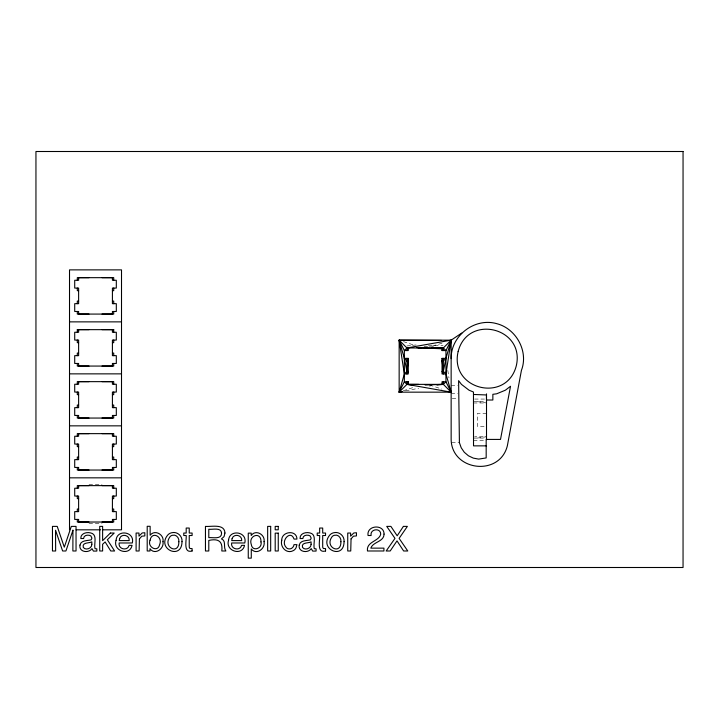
<?xml version="1.0" encoding="UTF-8"?>
<svg xmlns="http://www.w3.org/2000/svg" width="719" height="719" viewBox="0 0 719 719"><rect width="100%" height="100%" fill="white"/><g stroke="black" fill="none" stroke-linecap="round" stroke-linejoin="round"><path stroke-width="0.54" stroke-dasharray="3.6 2.7" d="M441.996 343.215L429.486 346.873M403.26 390.794L413.515 387.379M405.651 390.857L418.656 388.26M429.486 386.103L431.652 385.672L441.915 389.087M477.362 438.069L486.493 436.766L474.603 436.766M406.954 345.956L411.412 345.471M412.526 345.345L416.984 344.85M428.326 345.812L443.057 345.3M424.066 346.657L433.782 346.9M451.146 385.609L457.59 385.609M429.486 385.672L431.652 385.672M451.146 393.679L457.652 393.679M452.233 398.362L457.688 398.362M474.603 399.063L486.511 399.063M473.524 401.66L486.511 401.66M473.524 402.973L485.433 402.973M486.511 413.362L477.416 413.362L477.416 426.367L485.505 426.367M473.524 438.069L486.511 438.069M473.524 440.666L484.354 440.666M451.703 442.562L459.396 442.562M89.012 484.327L102.026 484.327M89.012 523.333L102.026 523.333M477.362 401.66L486.511 402.973M403.413 341.588L414.054 345.129M447.793 370.357L448.971 377.987"/><path stroke-width="1.08" d="M78.623 381.654L78.623 384.243L74.713 384.243L74.713 392.062L78.623 392.062L78.623 394.65L78.623 407.646L74.713 407.646L74.713 415.456L78.623 415.456L78.623 418.045M78.623 329.662L78.623 332.259L74.713 332.259L74.713 340.069L78.623 340.069L78.623 342.666L78.623 355.653L74.713 355.653L74.713 363.463L78.623 363.463L78.623 366.061M78.623 277.678L78.623 280.266L74.713 280.266L74.713 288.076L78.623 288.076L78.623 290.674L78.623 303.67L74.713 303.67L74.713 311.48L78.623 311.48L78.623 314.068M78.623 485.631L78.623 488.228L74.713 488.228L74.713 496.038L78.623 496.038L78.623 498.626L78.623 511.622L74.713 511.622L74.713 519.433L78.623 519.433L78.623 522.03M78.623 433.647L78.623 436.235L74.713 436.235L74.713 444.054L78.623 444.054L78.623 446.643L78.623 459.639L74.713 459.639L74.713 467.449L78.623 467.449L78.623 470.037M451.146 358.664C450.723 335.71 474.693 317.313 496.757 323.667C516.26 328.664 528.735 351.42 521.428 370.357L507.362 445.744C499.588 477.353 450.471 470.882 451.146 438.338L451.146 340.168L461.76 333.041M402.406 391.513L399.153 392.161L404.348 373.952L399.153 340.168L451.146 340.168L445.951 373.952L451.146 392.161L399.153 392.161L399.153 340.168L441.511 340.447M401.202 391.478L399.153 392.161L404.348 381.771L404.348 350.557L399.153 340.168L406.945 347.96L443.353 347.969L445.951 350.557L445.951 381.771L451.146 392.161L406.945 384.368L404.348 381.771L408.257 381.771L408.122 384.359L418.647 384.368M408.122 347.96L406.945 350.557L406.945 347.96L451.146 340.168L445.951 358.368L443.353 371.363L445.951 373.952L442.05 373.952L442.05 358.368L445.951 358.368L443.353 360.965L442.05 360.965L443.353 371.363L442.05 371.363L443.353 373.952L443.353 358.368L442.05 360.965M408.257 358.368L408.257 373.952L404.348 373.952L406.945 371.363L404.348 358.368L406.945 360.965L408.257 358.368L404.348 358.368L399.153 340.168M408.257 381.771L406.945 384.359L399.153 392.161M442.05 350.557L443.353 347.969L451.146 340.168L445.951 350.557L442.05 350.557L442.176 347.96L431.652 347.96M406.945 347.96L404.348 350.557L408.257 350.557L408.257 347.969M408.006 347.843L410.136 347.61M436.972 385.069L442.293 384.476M425.154 385.016L442.176 384.359M418.647 347.96L421.9 347.637M78.38 277.678L89.012 277.669M78.623 290.674L77.31 290.674L77.31 288.076M112.416 290.674L113.719 290.674L113.719 288.076M78.623 301.072L77.31 301.072L77.31 303.67M112.416 301.072L113.719 301.072L113.719 303.67M102.026 314.077L112.658 314.068M69.518 321.869L121.511 321.869M77.31 332.259L77.31 329.653L89.012 329.653M77.31 329.653L113.719 329.662L113.719 332.259M78.623 342.666L77.31 342.666L77.31 340.069M112.416 342.666L113.719 342.666L113.719 340.069M78.623 353.065L77.31 353.065L77.31 355.653M112.416 353.065L113.719 353.065L113.719 355.653M406.945 360.965L408.257 360.965L406.945 371.363L408.257 371.363L406.945 373.952L406.945 358.368M102.026 366.07L112.658 366.061M69.518 373.862L121.511 373.862M78.38 381.654L89.012 381.645M473.47 394.47L486.457 394.956L486.457 400.016L492.857 400.016L492.857 394.309L496.631 393.814L505.412 390.183L510.526 386.256L500.514 439.417L486.179 439.417L486.179 457.931L478.665 459.108L473.327 458.12L468.429 455.792L464.294 452.269L461.221 447.793L459.405 442.679L458.614 380.666L461.481 384.395L469.013 390.183L473.47 392.026L473.524 445.861L486.511 445.861M78.623 394.65L77.31 394.65L77.31 392.062M112.416 394.65L113.719 394.65L113.719 392.062M78.623 405.049L77.31 405.049L77.31 407.646M112.416 405.049L113.719 405.049L113.719 407.646M102.026 418.054L112.658 418.054M69.518 425.846L121.511 425.846M78.38 433.647L89.012 433.638M78.623 446.643L77.31 446.643L77.31 444.054M112.416 446.643L113.719 446.643L113.719 444.054M78.623 457.041L77.31 457.041L77.31 459.639M112.416 457.041L113.719 457.041L113.719 459.639M102.026 470.046L112.658 470.037M69.518 477.838L121.511 477.838M78.38 485.631L89.012 485.622M78.623 498.626L77.31 498.626L77.31 496.038M112.416 498.626L113.719 498.626L113.719 496.038M78.623 509.025L77.31 509.025L77.31 511.622M112.416 509.025L113.719 509.025L113.719 511.622M102.026 522.03L112.658 522.03M76.16 529.822L100.498 529.822M102.709 529.822L121.511 529.822L121.511 269.877L69.518 269.877L69.518 529.822M102.026 277.669L112.658 277.678M78.38 314.068L89.012 314.077M102.026 329.653L113.719 329.662M78.38 366.061L89.012 366.07M102.026 381.645L112.658 381.654M78.38 418.054L89.012 418.054M102.026 433.638L112.658 433.647M78.38 470.037L89.012 470.046M102.026 485.622L112.658 485.631M78.38 522.03L89.012 522.03M416.894 347.645L442.401 348.823M440.163 347.61L442.293 347.843M408.006 384.476L413.326 385.069M449.096 391.478L451.146 392.161L443.353 384.368L443.353 381.771L442.05 384.359L442.05 381.771L445.951 381.771L443.353 384.368L406.945 384.368L406.945 381.771M442.05 358.368L442.571 360.453M486.511 393.868L486.511 439.695M443.353 347.96L443.353 350.557M113.719 280.266L113.719 277.669L77.31 277.678L77.31 280.266M113.719 311.48L113.719 314.077L77.31 314.077L77.31 311.48M113.719 363.463L113.719 366.07L77.31 366.061L77.31 363.463M113.719 384.243L113.719 381.645L77.31 381.654L77.31 384.243M113.719 415.456L113.719 418.054L77.31 418.054L77.31 415.456M113.719 436.235L113.719 433.638L77.31 433.638L77.31 436.235M113.719 467.449L113.719 470.046L77.31 470.046L77.31 467.449M113.719 488.228L113.719 485.622L77.31 485.631L77.31 488.228M113.719 519.433L113.719 522.03L77.31 522.03L77.31 519.433M112.416 277.678L112.416 280.266L116.316 280.266L116.316 288.076L112.416 288.076L112.416 303.67L116.316 303.67L116.316 311.48L112.416 311.48L112.416 314.068M112.416 329.662L112.416 332.259L116.316 332.259L116.316 340.069L112.416 340.069L112.416 355.653L116.316 355.653L116.316 363.463L112.416 363.463L112.416 366.061M112.416 381.654L112.416 384.243L116.316 384.243L116.316 392.062L112.416 392.062L112.416 407.646L116.316 407.646L116.316 415.456L112.416 415.456L112.416 418.045M112.416 433.647L112.416 436.235L116.316 436.235L116.316 444.054L112.416 444.054L112.416 459.639L116.316 459.639L116.316 467.449L112.416 467.449L112.416 470.037M112.416 485.631L112.416 488.228L116.316 488.228L116.316 496.038L112.416 496.038L112.416 511.622L116.316 511.622L116.316 519.433L112.416 519.433L112.416 522.03M72.943 530.236L72.871 550.988L76.043 550.988L76.043 526.389L71.316 526.389L64.297 547.186L57.232 526.389L52.46 526.389L52.46 550.988L55.642 550.988L55.552 530.236L62.625 550.988L65.923 550.988L72.943 530.236M260.979 541.91C262.786 548.561 252.207 552.084 251.317 544.571C247.929 535.304 261.437 531.017 260.979 541.91M150.064 540.203C146.946 547.159 157.973 552.893 159.609 544.696C163.231 536.698 151.835 530.694 150.064 540.203M162.997 541.677C164.408 548.804 154.675 555.535 149.983 548.696L149.983 550.988L147.206 550.988L147.206 526.299L150.136 526.299L150.136 535.233C154.711 529.139 164.417 534.559 162.997 541.677M182.006 541.641C181.88 560.407 156.454 549.028 167.59 535.215A7.406 7.406 0 0 1 171.913 532.698C177.314 531.35 182.608 536.149 182.006 541.641M281.74 540.284C279.79 547.015 286.755 554.358 293.361 550.583A6.156 6.156 0 0 0 296.075 547.725L296.947 544.643L294.017 544.643C293.667 547.339 291.159 549.532 288.391 548.813A3.694 3.694 0 0 1 285.946 547.087C280.383 540.994 290.674 529.247 294.017 539.079L296.947 539.079C296.83 529.481 281.444 531.269 281.74 540.284M344.068 541.641C343.934 560.407 318.508 549.028 329.644 535.215A7.406 7.406 0 0 1 333.976 532.698C339.368 531.35 344.671 536.149 344.068 541.641M116.083 540.302C112.461 550.889 129.717 556.56 132.062 545.361L129.096 545.361C127.64 551.329 117.943 549.343 119.165 542.98L132.314 542.98C135.19 531.584 116.793 528.86 116.083 540.302M228.561 540.302C224.939 550.889 242.204 556.56 244.541 545.361L241.584 545.361C240.119 551.329 230.422 549.343 231.653 542.98L244.793 542.98C247.678 531.584 229.271 528.86 228.561 540.302M264.053 541.623C265.635 548.696 256.252 555.499 251.282 548.974L251.282 558.142L248.262 558.142L248.262 533.139L251.192 533.139L251.192 535.511C255.56 529.094 265.383 534.523 264.053 541.623M221.569 533.336C221.632 539.708 212.5 537.21 208.789 537.659L208.789 529.247C212.491 529.822 221.407 526.982 221.569 533.336M79.971 545.101C78.569 552.012 88.707 553.675 91.987 548.615L93.416 551.096L96.84 551.069L96.84 548.849L95.043 548.66C93.614 543.861 97.982 534.397 90.612 532.914C86.604 531.817 80.456 533.417 80.798 538.531L83.611 538.531C83.683 534.909 88.311 534.523 90.819 535.853L91.915 538.091L91.196 539.834C87.457 540.832 80.977 540.086 79.971 545.101M299.23 545.101C297.828 552.012 307.957 553.675 311.237 548.615L312.675 551.096L316.09 551.069L316.09 548.849L314.293 548.66C312.864 543.861 317.232 534.397 309.871 532.914C305.854 531.817 299.715 533.417 300.048 538.531L302.861 538.531C302.942 534.909 307.561 534.523 310.078 535.853L311.174 538.091L310.446 539.834C306.707 540.832 300.236 540.086 299.23 545.101M384.045 534.109C384.009 541.937 373.035 541.623 370.824 548.139L383.928 548.139L383.928 550.988L367.463 550.988C366.196 541.434 378.823 541.623 380.711 534.244C380.827 527.431 369.719 528.923 371.112 535.511L368.047 535.511C366.366 525.068 384.225 523.836 384.045 534.109M178.86 541.731C179.139 555.311 162.683 547.348 169.648 537.273A4.098 4.098 0 0 1 172.38 535.296C176.299 534.172 179.364 538.01 178.86 541.731M340.914 541.731C341.192 555.311 324.745 547.348 331.702 537.273A4.098 4.098 0 0 1 334.434 535.296C338.361 534.172 341.417 538.01 340.914 541.731M224.948 533.022L224.04 536.635L221.479 538.899C226.152 540.598 223.546 546.413 225.236 549.891L225.892 550.988L221.803 550.988C222.89 541.371 218.495 538.27 208.789 540.436L208.789 550.988L205.454 550.988L205.454 526.389C211.269 526.946 224.598 523.405 224.948 533.022M91.834 544.292C92.077 548.39 85.57 550.826 83.26 547.384C81.885 542.054 88.94 543.456 91.834 541.865L91.834 544.292M311.084 544.292C311.327 548.39 304.82 550.826 302.519 547.384C301.135 542.054 308.19 543.456 311.084 541.865L311.084 544.292M458.147 351.492C449.159 389.581 506.536 403.719 516.287 365.827C525.265 327.738 467.889 313.601 458.147 351.492M139.423 538.873L139.118 550.988L136.098 550.988L136.098 533.049L138.965 533.049L138.965 536.149L142.164 532.977L144.825 532.734L144.825 535.916L141.823 536.194L139.423 538.873M351.052 538.873L350.746 550.988L347.735 550.988L347.735 533.049L350.593 533.049L350.593 536.149L353.802 532.977L356.462 532.734L356.462 535.916L353.451 536.194L351.052 538.873M119.669 538.477L119.246 540.589L129.213 540.589C129.806 535.017 121.394 533.237 119.669 538.477M232.147 538.477L231.734 540.589L241.701 540.589C242.285 535.017 233.882 533.237 232.147 538.477M403.404 526.389L397.176 535.799L390.893 526.389L386.723 526.389L394.983 538.378L386.166 550.988L390.192 550.988L397.005 540.877L403.638 550.988L407.772 550.988L399.117 538.378L407.376 526.389L403.404 526.389M110.358 533.049L102.619 540.67L102.619 526.389L99.725 526.389L99.725 550.988L102.619 550.988L102.619 544.256L105.145 541.946L110.744 550.988L114.591 550.988L107.338 539.771L114.213 533.049L110.358 533.049M192.108 550.988C182.959 553.639 186.652 540.077 186.194 535.511L183.767 535.511L183.767 533.049L186.194 533.049L186.194 528.043L189.241 528.043L189.241 533.049L192.108 533.049L192.108 535.511L189.241 535.511L189.241 547.222L189.879 548.48L192.108 548.615L192.108 550.988M325.554 550.988C316.405 553.639 320.099 540.077 319.649 535.511L317.214 535.511L317.214 533.049L319.649 533.049L319.649 528.043L322.696 528.043L322.696 533.049L325.554 533.049L325.554 535.511L322.696 535.511L322.696 547.222L323.325 548.48L325.554 548.615L325.554 550.988M683.05 151.502L35.95 151.502L35.95 567.498L683.05 567.498L683.05 151.502M270.677 526.389L267.657 526.389L267.657 550.988L270.677 550.988L270.677 526.389M278.262 526.389L275.197 526.389L275.197 529.804L278.262 529.804L278.262 526.389M278.262 533.139L275.197 533.139L275.197 550.988L278.262 550.988L278.262 533.139"/></g></svg>
